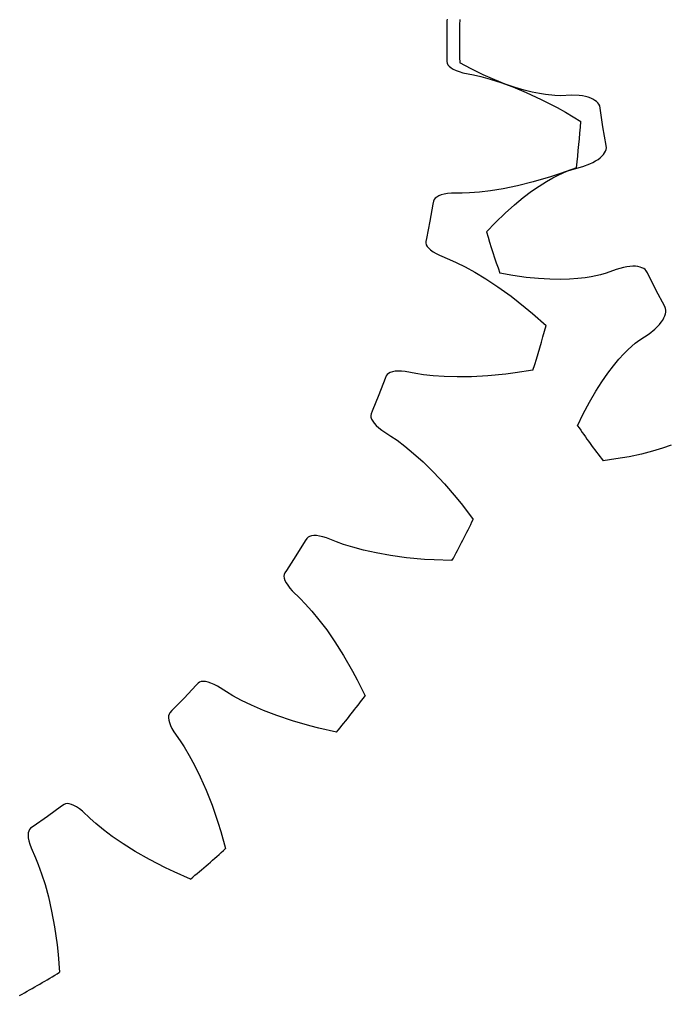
# Model space of a CAD drawing. Extents: x -22 to 22, y -8.7 to 8.7.
# Drawn here: x -9.04 to -3.82, y -7.67 to 0.17 of the extents above; entities that cross this region are included whole.
import ezdxf

# ---------------------------------------------------------------- set-up
doc = ezdxf.new("R2010")
doc.units = 0
doc.header["$MEASUREMENT"] = 0
for name, color, linetype in [('layer0', 7, 'CONTINUOUS'), ('layer1', 7, 'CONTINUOUS'), ('layer2', 7, 'CONTINUOUS'), ('layer3', 7, 'CONTINUOUS')]:
    doc.layers.add(name, color=color, linetype=linetype)

msp = doc.modelspace()

# ---------------------------------------------------------------- linework, layer by layer
at = {"layer": 'layer0'}
for p, q in [((-5.599, 0.1775), (-5.6017, 0.1649)), ((-5.6017, 0.1649), (-5.6013, 0.1408)), ((-5.6013, 0.1408), (-5.6, 0)), ((-5.6, 0), (-5.6013, -0.1408)), ((-5.6013, -0.1408), (-5.6017, -0.1649)), ((-5.6017, -0.1649), (-5.599, -0.1775)), ((-5.599, -0.1775), (-5.5924, -0.1899)), ((-5.5924, -0.1899), (-5.582, -0.2021)), ((-5.582, -0.2021), (-5.5677, -0.2139)), ((-5.5677, -0.2139), (-5.5495, -0.225)), ((-5.5495, -0.225), (-5.5275, -0.2354)), ((-5.5275, -0.2354), (-5.5017, -0.245)), ((-5.5017, -0.245), (-5.4722, -0.2535)), ((-5.4722, -0.2535), (-5.3871, -0.2705)), ((-5.3871, -0.2705), (-5.3283, -0.284)), ((-5.3283, -0.284), (-5.2526, -0.3049)), ((-5.2526, -0.3049), (-5.1673, -0.3322)), ((-5.1673, -0.3322), (-5.0698, -0.368)), ((-5.0698, -0.368), (-4.9622, -0.4128)), ((-4.9622, -0.4128), (-4.8439, -0.4679)), ((-4.8439, -0.4679), (-4.715, -0.5345)), ((-4.715, -0.5345), (-4.6478, -0.572)), ((-4.6478, -0.572), (-4.5239, -0.646)), ((-4.5593, -1.0171), (-4.695, -1.0663)), ((-4.7681, -1.0904), (-4.9072, -1.1315)), ((-4.695, -1.0663), (-4.7681, -1.0904)), ((-5.0338, -1.1631), (-5.148, -1.1867)), ((-4.9072, -1.1315), (-5.0338, -1.1631)), ((-5.6823, -1.2527), (-5.6948, -1.2627)), ((-5.666, -1.2439), (-5.6823, -1.2527)), ((-5.6461, -1.2364), (-5.666, -1.2439)), ((-5.6225, -1.2303), (-5.6461, -1.2364)), ((-5.5954, -1.2258), (-5.6225, -1.2303)), ((-5.5648, -1.2231), (-5.5954, -1.2258)), ((-5.478, -1.2224), (-5.5648, -1.2231)), ((-5.4177, -1.2203), (-5.478, -1.2224)), ((-5.3394, -1.2142), (-5.4177, -1.2203)), ((-5.2505, -1.2034), (-5.3394, -1.2142)), ((-5.148, -1.1867), (-5.2505, -1.2034)), ((-5.7129, -1.3093), (-5.7383, -1.4478)), ((-5.7087, -1.2856), (-5.7129, -1.3093)), ((-5.7037, -1.2737), (-5.7087, -1.2856)), ((-5.6948, -1.2627), (-5.7037, -1.2737)), ((-5.7383, -1.4478), (-5.7661, -1.5858)), ((-5.7661, -1.5858), (-5.7711, -1.6094)), ((-5.7711, -1.6094), (-5.7708, -1.6222)), ((-5.7708, -1.6222), (-5.7667, -1.6357)), ((-5.7667, -1.6357), (-5.7588, -1.6496)), ((-5.7588, -1.6496), (-5.747, -1.6639)), ((-5.747, -1.6639), (-5.7313, -1.6783)), ((-5.7313, -1.6783), (-5.7117, -1.6927)), ((-5.7117, -1.6927), (-5.6881, -1.7069)), ((-5.6881, -1.7069), (-5.6607, -1.7208)), ((-5.6607, -1.7208), (-5.5804, -1.7537)), ((-5.5804, -1.7537), (-5.5252, -1.7781)), ((-5.5252, -1.7781), (-5.4548, -1.8129)), ((-5.4548, -1.8129), (-5.3763, -1.8559)), ((-5.3763, -1.8559), (-5.2873, -1.9095)), ((-5.2873, -1.9095), (-5.1901, -1.9738)), ((-5.1901, -1.9738), (-5.0843, -2.0503)), ((-5.0843, -2.0503), (-4.9704, -2.1401)), ((-4.9704, -2.1401), (-4.9115, -2.1897)), ((-4.9115, -2.1897), (-4.8038, -2.2858)), ((-6.0561, -2.6623), (-6.0704, -2.6697)), ((-6.0385, -2.6567), (-6.0561, -2.6623)), ((-6.0175, -2.6531), (-6.0385, -2.6567)), ((-5.9932, -2.6516), (-6.0175, -2.6531)), ((-5.9657, -2.6523), (-5.9932, -2.6516)), ((-5.9351, -2.6554), (-5.9657, -2.6523)), ((-5.8498, -2.6712), (-5.9351, -2.6554)), ((-5.0514, -2.666), (-5.1278, -2.6759)), ((-4.9089, -2.6434), (-5.0514, -2.666)), ((-6.0968, -2.712), (-6.148, -2.8432)), ((-6.0882, -2.6895), (-6.0968, -2.712)), ((-6.0811, -2.6789), (-6.0882, -2.6895)), ((-6.0704, -2.6697), (-6.0811, -2.6789)), ((-5.7902, -2.6805), (-5.8498, -2.6712)), ((-5.7121, -2.6893), (-5.7902, -2.6805)), ((-5.6228, -2.6956), (-5.7121, -2.6893)), ((-5.519, -2.6986), (-5.6228, -2.6956)), ((-5.4025, -2.697), (-5.519, -2.6986)), ((-5.2721, -2.6899), (-5.4025, -2.697)), ((-5.1278, -2.6759), (-5.2721, -2.6899)), ((-6.148, -2.8432), (-6.2015, -2.9735)), ((-6.2015, -2.9735), (-6.2108, -2.9957)), ((-6.2108, -2.9957), (-6.213, -3.0083)), ((-6.213, -3.0083), (-6.2115, -3.0223)), ((-6.2115, -3.0223), (-6.2064, -3.0375)), ((-6.2064, -3.0375), (-6.1975, -3.0538)), ((-6.1975, -3.0538), (-6.1848, -3.0709)), ((-6.1848, -3.0709), (-6.1682, -3.0887)), ((-6.1682, -3.0887), (-6.1478, -3.1072)), ((-6.1478, -3.1072), (-6.1235, -3.126)), ((-6.1235, -3.126), (-6.0509, -3.1735)), ((-6.0509, -3.1735), (-6.0013, -3.2079)), ((-6.0013, -3.2079), (-5.9387, -3.2554)), ((-5.9387, -3.2554), (-5.8698, -3.3125)), ((-5.8698, -3.3125), (-5.7926, -3.3819)), ((-5.7926, -3.3819), (-5.7093, -3.4635)), ((-5.7093, -3.4635), (-5.6199, -3.5586)), ((-5.6199, -3.5586), (-5.5251, -3.6684)), ((-5.5251, -3.6684), (-5.4766, -3.7282)), ((-5.4766, -3.7282), (-5.3891, -3.8429)), ((-6.7267, -3.9963), (-6.7394, -4.0168)), ((-6.7176, -3.9872), (-6.7267, -3.9963)), ((-6.7054, -3.9802), (-6.7176, -3.9872)), ((-6.69, -3.9756), (-6.7054, -3.9802)), ((-6.6716, -3.9735), (-6.69, -3.9756)), ((-6.6503, -3.9739), (-6.6716, -3.9735)), ((-6.6262, -3.977), (-6.6503, -3.9739)), ((-6.5993, -3.9829), (-6.6262, -3.977)), ((-6.5698, -3.9918), (-6.5993, -3.9829)), ((-6.489, -4.0235), (-6.5698, -3.9918)), ((-6.7394, -4.0168), (-6.8144, -4.1359)), ((-6.4323, -4.0438), (-6.489, -4.0235)), ((-6.3573, -4.0673), (-6.4323, -4.0438)), ((-6.2708, -4.0903), (-6.3573, -4.0673)), ((-6.8144, -4.1359), (-6.8916, -4.2537)), ((-6.1694, -4.1129), (-6.2708, -4.0903)), ((-6.0547, -4.1335), (-6.1694, -4.1129)), ((-5.9254, -4.1511), (-6.0547, -4.1335)), ((-5.7809, -4.1647), (-5.9254, -4.1511)), ((-5.7041, -4.1695), (-5.7809, -4.1647)), ((-5.5599, -4.1742), (-5.7041, -4.1695)), ((-6.9095, -4.2857), (-6.9107, -4.2998)), ((-6.9107, -4.2998), (-6.9085, -4.3157)), ((-6.9049, -4.2737), (-6.9095, -4.2857)), ((-6.8916, -4.2537), (-6.9049, -4.2737)), ((-6.9085, -4.3157), (-6.9028, -4.3333)), ((-6.9028, -4.3333), (-6.8936, -4.3525)), ((-6.8936, -4.3525), (-6.8807, -4.3732)), ((-6.8807, -4.3732), (-6.8642, -4.3951)), ((-6.8642, -4.3951), (-6.8439, -4.4182)), ((-6.8439, -4.4182), (-6.7815, -4.4786)), ((-6.7815, -4.4786), (-6.7394, -4.5218)), ((-6.7394, -4.5218), (-6.6869, -4.5802)), ((-6.6869, -4.5802), (-6.63, -4.6493)), ((-6.63, -4.6493), (-6.5674, -4.7321)), ((-6.5674, -4.7321), (-6.501, -4.828)), ((-6.501, -4.828), (-6.4313, -4.9383)), ((-6.4313, -4.9383), (-6.3589, -5.064)), ((-6.3589, -5.064), (-6.3226, -5.1319)), ((-7.6009, -5.1586), (-7.6172, -5.1763)), ((-7.5902, -5.1514), (-7.6009, -5.1586)), ((-7.5769, -5.1469), (-7.5902, -5.1514)), ((-7.5609, -5.1453), (-7.5769, -5.1469)), ((-7.5425, -5.1466), (-7.5609, -5.1453)), ((-7.5216, -5.1511), (-7.5425, -5.1466)), ((-7.4985, -5.1587), (-7.5216, -5.1511)), ((-7.4733, -5.1696), (-7.4985, -5.1587)), ((-7.446, -5.1839), (-7.4733, -5.1696)), ((-6.3226, -5.1319), (-6.2584, -5.2612)), ((-7.6172, -5.1763), (-7.7134, -5.2791)), ((-7.3727, -5.2303), (-7.446, -5.1839)), ((-7.3208, -5.261), (-7.3727, -5.2303)), ((-7.7134, -5.2791), (-7.8115, -5.3801)), ((-7.2516, -5.2982), (-7.3208, -5.261)), ((-7.171, -5.3373), (-7.2516, -5.2982)), ((-7.8352, -5.4082), (-7.839, -5.4218)), ((-7.8284, -5.3973), (-7.8352, -5.4082)), ((-7.8115, -5.3801), (-7.8284, -5.3973)), ((-7.0758, -5.3786), (-7.171, -5.3373)), ((-6.967, -5.4205), (-7.0758, -5.3786)), ((-7.839, -5.4218), (-7.8399, -5.4378)), ((-7.8399, -5.4378), (-7.8376, -5.4562)), ((-7.8376, -5.4562), (-7.8322, -5.4768)), ((-7.8322, -5.4768), (-7.8235, -5.4995)), ((-6.8433, -5.4623), (-6.967, -5.4205)), ((-6.7041, -5.5029), (-6.8433, -5.4623)), ((-7.8235, -5.4995), (-7.8114, -5.5242)), ((-7.8114, -5.5242), (-7.7958, -5.5508)), ((-7.7958, -5.5508), (-7.746, -5.6218)), ((-6.6295, -5.5222), (-6.7041, -5.5029)), ((-6.4888, -5.5542), (-6.6295, -5.5222)), ((-7.746, -5.6218), (-7.7128, -5.6722)), ((-7.7128, -5.6722), (-7.6724, -5.7395)), ((-7.6724, -5.7395), (-7.6295, -5.8181)), ((-7.6295, -5.8181), (-7.5837, -5.9113)), ((-7.5837, -5.9113), (-7.5367, -6.018)), ((-7.5367, -6.018), (-7.4891, -6.1395)), ((-8.6986, -6.1488), (-8.8126, -6.2315)), ((-8.6792, -6.1345), (-8.6986, -6.1488)), ((-8.6674, -6.1294), (-8.6792, -6.1345)), ((-8.6535, -6.1275), (-8.6674, -6.1294)), ((-8.6375, -6.129), (-8.6535, -6.1275)), ((-8.6196, -6.1338), (-8.6375, -6.129)), ((-8.6, -6.1421), (-8.6196, -6.1338)), ((-8.5787, -6.154), (-8.6, -6.1421)), ((-8.556, -6.1694), (-8.5787, -6.154)), ((-8.532, -6.1886), (-8.556, -6.1694)), ((-8.4687, -6.248), (-8.532, -6.1886)), ((-7.4891, -6.1395), (-7.4418, -6.2767)), ((-8.8126, -6.2315), (-8.928, -6.3121)), ((-8.4236, -6.2881), (-8.4687, -6.248)), ((-8.9629, -6.3479), (-8.9667, -6.3634)), ((-8.9565, -6.3353), (-8.9629, -6.3479)), ((-8.9478, -6.3258), (-8.9565, -6.3353)), ((-8.928, -6.3121), (-8.9478, -6.3258)), ((-8.3627, -6.3377), (-8.4236, -6.2881)), ((-8.291, -6.3913), (-8.3627, -6.3377)), ((-7.4418, -6.2767), (-7.4191, -6.3502)), ((-7.4191, -6.3502), (-7.3804, -6.4893)), ((-8.9667, -6.3634), (-8.968, -6.3819)), ((-8.968, -6.3819), (-8.9666, -6.4032)), ((-8.9666, -6.4032), (-8.9623, -6.4271)), ((-8.9623, -6.4271), (-8.9551, -6.4536)), ((-8.2052, -6.4499), (-8.291, -6.3913)), ((-8.9551, -6.4536), (-8.9449, -6.4827)), ((-8.9449, -6.4827), (-8.9094, -6.5619)), ((-8.1064, -6.5116), (-8.2052, -6.4499)), ((-8.9094, -6.5619), (-8.8864, -6.6176)), ((-7.9929, -6.576), (-8.1064, -6.5116)), ((-7.8638, -6.6423), (-7.9929, -6.576)), ((-8.8864, -6.6176), (-8.8594, -6.6914)), ((-7.7943, -6.6753), (-7.8638, -6.6423)), ((-8.8594, -6.6914), (-8.8322, -6.7767)), ((-7.6621, -6.7334), (-7.7943, -6.6753)), ((-8.8322, -6.7767), (-8.8048, -6.8769)), ((-8.8048, -6.8769), (-8.7789, -6.9905)), ((-8.7789, -6.9905), (-8.7551, -7.1188)), ((-8.7551, -7.1188), (-8.7347, -7.2624)), ((-8.7347, -7.2624), (-8.7262, -7.339)), ((-8.7262, -7.339), (-8.7146, -7.4828))]:
    msp.add_line(p, q, dxfattribs=at)
for start, end in [(353.32496, 355.76596), (342.41586, 344.85686), (331.50677, 333.94777), (320.59767, 323.03867), (309.68859, 312.12959), (298.77949, 301.22049)]:
    msp.add_arc((-13.25, 0), 8.75, start, end, dxfattribs=at)
at = {"layer": 'layer1'}
for p, q in [((-5.4053, -0.2235), (-5.4973, -0.1736)), ((-5.4053, -0.2235), (-5.4973, -0.1736)), ((-5.3081, -0.2712), (-5.4053, -0.2235)), ((-5.3081, -0.2712), (-5.4053, -0.2235)), ((-5.2159, -0.3118), (-5.3081, -0.2712)), ((-5.2159, -0.3118), (-5.3081, -0.2712)), ((-5.1313, -0.3449), (-5.2159, -0.3118)), ((-5.1313, -0.3449), (-5.2159, -0.3118)), ((-5.0516, -0.3723), (-5.1313, -0.3449)), ((-5.0516, -0.3723), (-5.1313, -0.3449)), ((-4.9802, -0.3935), (-5.0516, -0.3723)), ((-4.9802, -0.3935), (-5.0516, -0.3723)), ((-4.9147, -0.41), (-4.9802, -0.3935)), ((-4.9147, -0.41), (-4.9802, -0.3935)), ((-4.8574, -0.422), (-4.9147, -0.41)), ((-4.8574, -0.422), (-4.9147, -0.41)), ((-4.8085, -0.43), (-4.8574, -0.422)), ((-4.8085, -0.43), (-4.8574, -0.422)), ((-4.7327, -0.438), (-4.8085, -0.43)), ((-4.7327, -0.438), (-4.8085, -0.43)), ((-4.6862, -0.4388), (-4.7327, -0.438)), ((-4.6862, -0.4388), (-4.7327, -0.438)), ((-4.5984, -0.4341), (-4.6862, -0.4388)), ((-4.5984, -0.4341), (-4.6862, -0.4388)), ((-4.5385, -0.4371), (-4.5984, -0.4341)), ((-4.5385, -0.4371), (-4.5984, -0.4341)), ((-4.5117, -0.4407), (-4.5385, -0.4371)), ((-4.5117, -0.4407), (-4.5385, -0.4371)), ((-4.487, -0.4455), (-4.5117, -0.4407)), ((-4.487, -0.4455), (-4.5117, -0.4407)), ((-4.4646, -0.4516), (-4.487, -0.4455)), ((-4.4646, -0.4516), (-4.487, -0.4455)), ((-4.4444, -0.4587), (-4.4646, -0.4516)), ((-4.4444, -0.4587), (-4.4646, -0.4516)), ((-4.4264, -0.4668), (-4.4444, -0.4587)), ((-4.4264, -0.4668), (-4.4444, -0.4587)), ((-4.4108, -0.4758), (-4.4264, -0.4668)), ((-4.4108, -0.4758), (-4.4264, -0.4668)), ((-4.3975, -0.4856), (-4.4108, -0.4758)), ((-4.3975, -0.4856), (-4.4108, -0.4758)), ((-4.3865, -0.4962), (-4.3975, -0.4856)), ((-4.3865, -0.4962), (-4.3975, -0.4856)), ((-4.378, -0.5074), (-4.3865, -0.4962)), ((-4.378, -0.5074), (-4.3865, -0.4962)), ((-4.3718, -0.5191), (-4.378, -0.5074)), ((-4.3718, -0.5191), (-4.378, -0.5074)), ((-4.3671, -0.5375), (-4.3718, -0.5191)), ((-4.3671, -0.5375), (-4.3718, -0.5191)), ((-4.3458, -0.6883), (-4.3671, -0.5375)), ((-4.3458, -0.6883), (-4.3671, -0.5375)), ((-4.3194, -0.8383), (-4.3458, -0.6883)), ((-4.3194, -0.8383), (-4.3458, -0.6883)), ((-4.3205, -0.8703), (-4.3182, -0.8572)), ((-4.3205, -0.8703), (-4.3182, -0.8572)), ((-4.3182, -0.8572), (-4.3194, -0.8383)), ((-4.3182, -0.8572), (-4.3194, -0.8383)), ((-4.3856, -0.9502), (-4.3686, -0.9372)), ((-4.3856, -0.9502), (-4.3686, -0.9372)), ((-4.3686, -0.9372), (-4.354, -0.9239)), ((-4.3686, -0.9372), (-4.354, -0.9239)), ((-4.354, -0.9239), (-4.3419, -0.9105)), ((-4.354, -0.9239), (-4.342, -0.9105)), ((-4.342, -0.9105), (-4.3323, -0.897)), ((-4.3419, -0.9105), (-4.3323, -0.897)), ((-4.3323, -0.897), (-4.3252, -0.8836)), ((-4.3323, -0.897), (-4.3252, -0.8836)), ((-4.3252, -0.8836), (-4.3205, -0.8703)), ((-4.3252, -0.8836), (-4.3205, -0.8703)), ((-4.5924, -1.0307), (-4.5075, -1.0081)), ((-4.5924, -1.0307), (-4.5075, -1.0081)), ((-4.5075, -1.0081), (-4.4514, -0.9867)), ((-4.5075, -1.0081), (-4.4514, -0.9867)), ((-4.4514, -0.9867), (-4.427, -0.9751)), ((-4.4514, -0.9867), (-4.427, -0.9751)), ((-4.427, -0.9751), (-4.4051, -0.9628)), ((-4.427, -0.9751), (-4.4051, -0.9628)), ((-4.4051, -0.9628), (-4.3856, -0.9502)), ((-4.4051, -0.9628), (-4.3856, -0.9502)), ((-4.75, -1.0997), (-4.7061, -1.0769)), ((-4.75, -1.0997), (-4.7061, -1.0769)), ((-4.7061, -1.0769), (-4.6364, -1.046)), ((-4.7061, -1.0769), (-4.6364, -1.046)), ((-4.6364, -1.046), (-4.5924, -1.0307)), ((-4.6364, -1.046), (-4.5924, -1.0307)), ((-4.9194, -1.207), (-4.8581, -1.1647)), ((-4.9194, -1.207), (-4.8581, -1.1647)), ((-4.8581, -1.1647), (-4.8009, -1.1288)), ((-4.8581, -1.1647), (-4.8009, -1.1288)), ((-4.8009, -1.1288), (-4.75, -1.0997)), ((-4.8009, -1.1288), (-4.75, -1.0997)), ((-4.9868, -1.2577), (-4.9194, -1.207)), ((-4.9868, -1.2577), (-4.9194, -1.207)), ((-5.1322, -1.3823), (-5.0569, -1.3152)), ((-5.1322, -1.3823), (-5.0569, -1.3152)), ((-5.0569, -1.3152), (-4.9868, -1.2577)), ((-5.0569, -1.3152), (-4.9868, -1.2577)), ((-5.2098, -1.4578), (-5.1322, -1.3823)), ((-5.2098, -1.4578), (-5.1322, -1.3823)), ((-5.2819, -1.5336), (-5.2098, -1.4578)), ((-5.2818, -1.5336), (-5.2098, -1.4578)), ((-5.0717, -1.8829), (-5.1746, -1.8639)), ((-5.0717, -1.8829), (-5.1745, -1.8639)), ((-4.3657, -1.879), (-4.4403, -1.8949)), ((-4.3657, -1.879), (-4.4403, -1.8949)), ((-4.3212, -1.8655), (-4.3657, -1.879)), ((-4.3212, -1.8655), (-4.3657, -1.879)), ((-4.2391, -1.8339), (-4.3212, -1.8655)), ((-4.2392, -1.8339), (-4.3212, -1.8655)), ((-4.1813, -1.8182), (-4.2392, -1.8339)), ((-4.1813, -1.8182), (-4.2391, -1.8339)), ((-4.1547, -1.8133), (-4.1813, -1.8182)), ((-4.1547, -1.8133), (-4.1813, -1.8182)), ((-4.1297, -1.8103), (-4.1547, -1.8133)), ((-4.1298, -1.8103), (-4.1547, -1.8133)), ((-4.1065, -1.8091), (-4.1298, -1.8103)), ((-4.1065, -1.8091), (-4.1297, -1.8103)), ((-4.0851, -1.8096), (-4.1065, -1.8091)), ((-4.0851, -1.8096), (-4.1065, -1.8091)), ((-4.0655, -1.8118), (-4.0851, -1.8096)), ((-4.0656, -1.8118), (-4.0851, -1.8096)), ((-4.0479, -1.8155), (-4.0656, -1.8118)), ((-4.0479, -1.8155), (-4.0655, -1.8118)), ((-4.0322, -1.8208), (-4.0479, -1.8155)), ((-4.0322, -1.8208), (-4.0479, -1.8155)), ((-4.0185, -1.8274), (-4.0322, -1.8208)), ((-4.0185, -1.8274), (-4.0322, -1.8208)), ((-4.0069, -1.8354), (-4.0185, -1.8274)), ((-4.0069, -1.8354), (-4.0185, -1.8274)), ((-3.9974, -1.8447), (-4.0069, -1.8354)), ((-3.9974, -1.8447), (-4.0069, -1.8354)), ((-3.9872, -1.8607), (-3.9974, -1.8447)), ((-3.9872, -1.8607), (-3.9974, -1.8447)), ((-3.9204, -1.9976), (-3.9872, -1.8607)), ((-3.9204, -1.9976), (-3.9872, -1.8607)), ((-4.9645, -1.8983), (-5.0717, -1.8829)), ((-4.9645, -1.8983), (-5.0717, -1.8829)), ((-4.8642, -1.9084), (-4.9645, -1.8983)), ((-4.8642, -1.9084), (-4.9645, -1.8983)), ((-4.7736, -1.9137), (-4.8642, -1.9084)), ((-4.7736, -1.9137), (-4.8642, -1.9084)), ((-4.6893, -1.9151), (-4.7736, -1.9137)), ((-4.6893, -1.9151), (-4.7736, -1.9137)), ((-4.6149, -1.9132), (-4.6893, -1.9151)), ((-4.6149, -1.9132), (-4.6893, -1.9151)), ((-4.5475, -1.9087), (-4.6149, -1.9132)), ((-4.5475, -1.9087), (-4.6149, -1.9132)), ((-4.4892, -1.9023), (-4.5475, -1.9087)), ((-4.4892, -1.9023), (-4.5475, -1.9087)), ((-4.4403, -1.8949), (-4.4892, -1.9023)), ((-4.4403, -1.8949), (-4.4892, -1.9023)), ((-3.8489, -2.1321), (-3.9204, -1.9976)), ((-3.849, -2.1321), (-3.9204, -1.9976)), ((-3.842, -2.1497), (-3.849, -2.1321)), ((-3.842, -2.1497), (-3.8489, -2.1321)), ((-3.8481, -2.2077), (-3.8431, -2.1919)), ((-3.8481, -2.2077), (-3.8431, -2.1919)), ((-3.8431, -2.1919), (-3.8404, -2.1769)), ((-3.8431, -2.1919), (-3.8405, -2.1769)), ((-3.8401, -2.1628), (-3.842, -2.1497)), ((-3.8401, -2.1628), (-3.842, -2.1497)), ((-3.8405, -2.1769), (-3.8401, -2.1628)), ((-3.8404, -2.1769), (-3.8401, -2.1628)), ((-3.892, -2.277), (-3.8773, -2.2589)), ((-3.892, -2.277), (-3.8774, -2.2589)), ((-3.8774, -2.2589), (-3.8652, -2.2413)), ((-3.8773, -2.2589), (-3.8652, -2.2413)), ((-3.8652, -2.2413), (-3.8554, -2.2242)), ((-3.8652, -2.2413), (-3.8554, -2.2242)), ((-3.8554, -2.2242), (-3.8481, -2.2077)), ((-3.8554, -2.2242), (-3.8481, -2.2077)), ((-4.0491, -2.3994), (-3.9753, -2.3516)), ((-4.0491, -2.3994), (-3.9753, -2.3516)), ((-3.9753, -2.3516), (-3.9286, -2.314)), ((-3.9753, -2.3516), (-3.9286, -2.314)), ((-3.9286, -2.314), (-3.9091, -2.2954)), ((-3.9286, -2.314), (-3.9091, -2.2954)), ((-3.9091, -2.2954), (-3.892, -2.277)), ((-3.9091, -2.2954), (-3.892, -2.277)), ((-4.143, -2.4785), (-4.0862, -2.4275)), ((-4.1429, -2.4785), (-4.0862, -2.4275)), ((-4.0862, -2.4275), (-4.0491, -2.3994)), ((-4.0862, -2.4275), (-4.0491, -2.3994)), ((-4.1777, -2.5137), (-4.1429, -2.4785)), ((-4.1777, -2.5137), (-4.143, -2.4785)), ((-4.2604, -2.609), (-4.2171, -2.5571)), ((-4.2604, -2.609), (-4.2171, -2.5571)), ((-4.2171, -2.5571), (-4.1777, -2.5137)), ((-4.2171, -2.5571), (-4.1777, -2.5137)), ((-4.3057, -2.6681), (-4.2604, -2.609)), ((-4.3057, -2.6681), (-4.2604, -2.609)), ((-4.403, -2.8135), (-4.3541, -2.7371)), ((-4.403, -2.8135), (-4.3541, -2.7371)), ((-4.3541, -2.7371), (-4.3057, -2.6681)), ((-4.3541, -2.7371), (-4.3057, -2.6681)), ((-4.4538, -2.9006), (-4.403, -2.8135)), ((-4.4538, -2.9006), (-4.403, -2.8135)), ((-4.5044, -2.9964), (-4.4538, -2.9006)), ((-4.5044, -2.9964), (-4.4538, -2.9006)), ((-4.5494, -3.0907), (-4.5044, -2.9964)), ((-4.5494, -3.0907), (-4.5044, -2.9964)), ((-3.868, -3.2704), (-3.9486, -3.2952)), ((-3.868, -3.2704), (-3.9486, -3.2952)), ((-3.7978, -3.2457), (-3.868, -3.2704)), ((-3.7978, -3.2457), (-3.868, -3.2704)), ((-4.2416, -3.358), (-4.3453, -3.3717)), ((-4.2416, -3.358), (-4.3453, -3.3717)), ((-4.1349, -3.3395), (-4.2416, -3.358)), ((-4.1349, -3.3395), (-4.2416, -3.358)), ((-4.0364, -3.3181), (-4.1349, -3.3395)), ((-4.0364, -3.3181), (-4.1349, -3.3395)), ((-3.9486, -3.2952), (-4.0364, -3.3181)), ((-3.9486, -3.2952), (-4.0364, -3.3181))]:
    msp.add_line(p, q, dxfattribs=at)
for start, end in [(178.19098, 181.80902), (178.19098, 181.80902), (196.19097, 199.80902), (196.19097, 199.80902), (214.19098, 217.80903), (214.19098, 217.80903)]:
    msp.add_arc((0, 0), 5.5, start, end, dxfattribs=at)
at = {"layer": 'layer2'}
for p, q in [((-5.599, 0.1775), (-5.6017, 0.1649)), ((-5.6017, 0.1649), (-5.6013, 0.1408)), ((-5.6013, 0.1408), (-5.6, 0)), ((-5.6, 0), (-5.6013, -0.1408)), ((-5.6013, -0.1408), (-5.6017, -0.1649)), ((-5.6017, -0.1649), (-5.599, -0.1775)), ((-5.599, -0.1775), (-5.5924, -0.1899)), ((-5.5924, -0.1899), (-5.582, -0.2021)), ((-5.582, -0.2021), (-5.5677, -0.2139)), ((-5.5677, -0.2139), (-5.5495, -0.225)), ((-5.5495, -0.225), (-5.5275, -0.2354)), ((-5.5275, -0.2354), (-5.5017, -0.245)), ((-5.5017, -0.245), (-5.4722, -0.2535)), ((-5.4722, -0.2535), (-5.3871, -0.2705)), ((-5.3871, -0.2705), (-5.3283, -0.284)), ((-5.3283, -0.284), (-5.2526, -0.3049)), ((-5.2526, -0.3049), (-5.1673, -0.3322)), ((-5.1673, -0.3322), (-5.0698, -0.368)), ((-5.0698, -0.368), (-4.9622, -0.4128)), ((-4.9622, -0.4128), (-4.8439, -0.4679)), ((-4.8439, -0.4679), (-4.715, -0.5345)), ((-4.715, -0.5345), (-4.6478, -0.572)), ((-4.6478, -0.572), (-4.5239, -0.646)), ((-4.5593, -1.0171), (-4.695, -1.0663)), ((-4.7681, -1.0904), (-4.9072, -1.1315)), ((-4.695, -1.0663), (-4.7681, -1.0904)), ((-5.0338, -1.1631), (-5.148, -1.1867)), ((-4.9072, -1.1315), (-5.0338, -1.1631)), ((-5.6823, -1.2527), (-5.6948, -1.2627)), ((-5.666, -1.2439), (-5.6823, -1.2527)), ((-5.6461, -1.2364), (-5.666, -1.2439)), ((-5.6225, -1.2303), (-5.6461, -1.2364)), ((-5.5954, -1.2258), (-5.6225, -1.2303)), ((-5.5648, -1.2231), (-5.5954, -1.2258)), ((-5.478, -1.2224), (-5.5648, -1.2231)), ((-5.4177, -1.2203), (-5.478, -1.2224)), ((-5.3394, -1.2142), (-5.4177, -1.2203)), ((-5.2505, -1.2034), (-5.3394, -1.2142)), ((-5.148, -1.1867), (-5.2505, -1.2034)), ((-5.7129, -1.3093), (-5.7383, -1.4478)), ((-5.7087, -1.2856), (-5.7129, -1.3093)), ((-5.7037, -1.2737), (-5.7087, -1.2856)), ((-5.6948, -1.2627), (-5.7037, -1.2737)), ((-5.7383, -1.4478), (-5.7661, -1.5858)), ((-5.7661, -1.5858), (-5.7711, -1.6094)), ((-5.7711, -1.6094), (-5.7708, -1.6222)), ((-5.7708, -1.6222), (-5.7667, -1.6357)), ((-5.7667, -1.6357), (-5.7588, -1.6496)), ((-5.7588, -1.6496), (-5.747, -1.6639)), ((-5.747, -1.6639), (-5.7313, -1.6783)), ((-5.7313, -1.6783), (-5.7117, -1.6927)), ((-5.7117, -1.6927), (-5.6881, -1.7069)), ((-5.6881, -1.7069), (-5.6607, -1.7208)), ((-5.6607, -1.7208), (-5.5804, -1.7537)), ((-5.5804, -1.7537), (-5.5252, -1.7781)), ((-5.5252, -1.7781), (-5.4548, -1.8129)), ((-5.4548, -1.8129), (-5.3763, -1.8559)), ((-5.3763, -1.8559), (-5.2873, -1.9095)), ((-5.2873, -1.9095), (-5.1901, -1.9738)), ((-5.1901, -1.9738), (-5.0843, -2.0503)), ((-5.0843, -2.0503), (-4.9704, -2.1401)), ((-4.9704, -2.1401), (-4.9115, -2.1897)), ((-4.9115, -2.1897), (-4.8038, -2.2858)), ((-6.0561, -2.6623), (-6.0704, -2.6697)), ((-6.0385, -2.6567), (-6.0561, -2.6623)), ((-6.0175, -2.6531), (-6.0385, -2.6567)), ((-5.9932, -2.6516), (-6.0175, -2.6531)), ((-5.9657, -2.6523), (-5.9932, -2.6516)), ((-5.9351, -2.6554), (-5.9657, -2.6523)), ((-5.8498, -2.6712), (-5.9351, -2.6554)), ((-5.0514, -2.666), (-5.1278, -2.6759)), ((-4.9089, -2.6434), (-5.0514, -2.666)), ((-6.0968, -2.712), (-6.148, -2.8432)), ((-6.0882, -2.6895), (-6.0968, -2.712)), ((-6.0811, -2.6789), (-6.0882, -2.6895)), ((-6.0704, -2.6697), (-6.0811, -2.6789)), ((-5.7902, -2.6805), (-5.8498, -2.6712)), ((-5.7121, -2.6893), (-5.7902, -2.6805)), ((-5.6228, -2.6956), (-5.7121, -2.6893)), ((-5.519, -2.6986), (-5.6228, -2.6956)), ((-5.4025, -2.697), (-5.519, -2.6986)), ((-5.2721, -2.6899), (-5.4025, -2.697)), ((-5.1278, -2.6759), (-5.2721, -2.6899)), ((-6.148, -2.8432), (-6.2015, -2.9735)), ((-6.2015, -2.9735), (-6.2108, -2.9957)), ((-6.2108, -2.9957), (-6.213, -3.0083)), ((-6.213, -3.0083), (-6.2115, -3.0223)), ((-6.2115, -3.0223), (-6.2064, -3.0375)), ((-6.2064, -3.0375), (-6.1975, -3.0538)), ((-6.1975, -3.0538), (-6.1848, -3.0709)), ((-6.1848, -3.0709), (-6.1682, -3.0887)), ((-6.1682, -3.0887), (-6.1478, -3.1072)), ((-6.1478, -3.1072), (-6.1235, -3.126)), ((-6.1235, -3.126), (-6.0509, -3.1735)), ((-6.0509, -3.1735), (-6.0013, -3.2079)), ((-6.0013, -3.2079), (-5.9387, -3.2554)), ((-5.9387, -3.2554), (-5.8698, -3.3125)), ((-5.8698, -3.3125), (-5.7926, -3.3819)), ((-5.7926, -3.3819), (-5.7093, -3.4635)), ((-5.7093, -3.4635), (-5.6199, -3.5586)), ((-5.6199, -3.5586), (-5.5251, -3.6684)), ((-5.5251, -3.6684), (-5.4766, -3.7282)), ((-5.4766, -3.7282), (-5.3891, -3.8429)), ((-6.7267, -3.9963), (-6.7394, -4.0168)), ((-6.7176, -3.9872), (-6.7267, -3.9963)), ((-6.7054, -3.9802), (-6.7176, -3.9872)), ((-6.69, -3.9756), (-6.7054, -3.9802)), ((-6.6716, -3.9735), (-6.69, -3.9756)), ((-6.6503, -3.9739), (-6.6716, -3.9735)), ((-6.6262, -3.977), (-6.6503, -3.9739)), ((-6.5993, -3.9829), (-6.6262, -3.977)), ((-6.5698, -3.9918), (-6.5993, -3.9829)), ((-6.489, -4.0235), (-6.5698, -3.9918)), ((-6.7394, -4.0168), (-6.8144, -4.1359)), ((-6.4323, -4.0438), (-6.489, -4.0235)), ((-6.3573, -4.0673), (-6.4323, -4.0438)), ((-6.2708, -4.0903), (-6.3573, -4.0673)), ((-6.8144, -4.1359), (-6.8916, -4.2537)), ((-6.1694, -4.1129), (-6.2708, -4.0903)), ((-6.0547, -4.1335), (-6.1694, -4.1129)), ((-5.9254, -4.1511), (-6.0547, -4.1335)), ((-5.7809, -4.1647), (-5.9254, -4.1511)), ((-5.7041, -4.1695), (-5.7809, -4.1647)), ((-5.5599, -4.1742), (-5.7041, -4.1695)), ((-6.9095, -4.2857), (-6.9107, -4.2998)), ((-6.9107, -4.2998), (-6.9085, -4.3157)), ((-6.9049, -4.2737), (-6.9095, -4.2857)), ((-6.8916, -4.2537), (-6.9049, -4.2737)), ((-6.9085, -4.3157), (-6.9028, -4.3333)), ((-6.9028, -4.3333), (-6.8936, -4.3525)), ((-6.8936, -4.3525), (-6.8807, -4.3732)), ((-6.8807, -4.3732), (-6.8642, -4.3951)), ((-6.8642, -4.3951), (-6.8439, -4.4182)), ((-6.8439, -4.4182), (-6.7815, -4.4786)), ((-6.7815, -4.4786), (-6.7394, -4.5218)), ((-6.7394, -4.5218), (-6.6869, -4.5802)), ((-6.6869, -4.5802), (-6.63, -4.6493)), ((-6.63, -4.6493), (-6.5674, -4.7321)), ((-6.5674, -4.7321), (-6.501, -4.828)), ((-6.501, -4.828), (-6.4313, -4.9383)), ((-6.4313, -4.9383), (-6.3589, -5.064)), ((-6.3589, -5.064), (-6.3226, -5.1319)), ((-7.6009, -5.1586), (-7.6172, -5.1763)), ((-7.5902, -5.1514), (-7.6009, -5.1586)), ((-7.5769, -5.1469), (-7.5902, -5.1514)), ((-7.5609, -5.1453), (-7.5769, -5.1469)), ((-7.5425, -5.1466), (-7.5609, -5.1453)), ((-7.5216, -5.1511), (-7.5425, -5.1466)), ((-7.4985, -5.1587), (-7.5216, -5.1511)), ((-7.4733, -5.1696), (-7.4985, -5.1587)), ((-7.446, -5.1839), (-7.4733, -5.1696)), ((-6.3226, -5.1319), (-6.2584, -5.2612)), ((-7.6172, -5.1763), (-7.7134, -5.2791)), ((-7.3727, -5.2303), (-7.446, -5.1839)), ((-7.3208, -5.261), (-7.3727, -5.2303)), ((-7.7134, -5.2791), (-7.8115, -5.3801)), ((-7.2516, -5.2982), (-7.3208, -5.261)), ((-7.171, -5.3373), (-7.2516, -5.2982)), ((-7.8352, -5.4082), (-7.839, -5.4218)), ((-7.8284, -5.3973), (-7.8352, -5.4082)), ((-7.8115, -5.3801), (-7.8284, -5.3973)), ((-7.0758, -5.3786), (-7.171, -5.3373)), ((-6.967, -5.4205), (-7.0758, -5.3786)), ((-7.839, -5.4218), (-7.8399, -5.4378)), ((-7.8399, -5.4378), (-7.8376, -5.4562)), ((-7.8376, -5.4562), (-7.8322, -5.4768)), ((-7.8322, -5.4768), (-7.8235, -5.4995)), ((-6.8433, -5.4623), (-6.967, -5.4205)), ((-6.7041, -5.5029), (-6.8433, -5.4623)), ((-7.8235, -5.4995), (-7.8114, -5.5242)), ((-7.8114, -5.5242), (-7.7958, -5.5508)), ((-7.7958, -5.5508), (-7.746, -5.6218)), ((-6.6295, -5.5222), (-6.7041, -5.5029)), ((-6.4888, -5.5542), (-6.6295, -5.5222)), ((-7.746, -5.6218), (-7.7128, -5.6722)), ((-7.7128, -5.6722), (-7.6724, -5.7395)), ((-7.6724, -5.7395), (-7.6295, -5.8181)), ((-7.6295, -5.8181), (-7.5837, -5.9113)), ((-7.5837, -5.9113), (-7.5367, -6.018)), ((-7.5367, -6.018), (-7.4891, -6.1395)), ((-8.6986, -6.1488), (-8.8126, -6.2315)), ((-8.6792, -6.1345), (-8.6986, -6.1488)), ((-8.6674, -6.1294), (-8.6792, -6.1345)), ((-8.6535, -6.1275), (-8.6674, -6.1294)), ((-8.6375, -6.129), (-8.6535, -6.1275)), ((-8.6196, -6.1338), (-8.6375, -6.129)), ((-8.6, -6.1421), (-8.6196, -6.1338)), ((-8.5787, -6.154), (-8.6, -6.1421)), ((-8.556, -6.1694), (-8.5787, -6.154)), ((-8.532, -6.1886), (-8.556, -6.1694)), ((-8.4687, -6.248), (-8.532, -6.1886)), ((-7.4891, -6.1395), (-7.4418, -6.2767)), ((-8.8126, -6.2315), (-8.928, -6.3121)), ((-8.4236, -6.2881), (-8.4687, -6.248)), ((-8.9629, -6.3479), (-8.9667, -6.3634)), ((-8.9565, -6.3353), (-8.9629, -6.3479)), ((-8.9478, -6.3258), (-8.9565, -6.3353)), ((-8.928, -6.3121), (-8.9478, -6.3258)), ((-8.3627, -6.3377), (-8.4236, -6.2881)), ((-8.291, -6.3913), (-8.3627, -6.3377)), ((-7.4418, -6.2767), (-7.4191, -6.3502)), ((-7.4191, -6.3502), (-7.3804, -6.4893)), ((-8.9667, -6.3634), (-8.968, -6.3819)), ((-8.968, -6.3819), (-8.9666, -6.4032)), ((-8.9666, -6.4032), (-8.9623, -6.4271)), ((-8.9623, -6.4271), (-8.9551, -6.4536)), ((-8.2052, -6.4499), (-8.291, -6.3913)), ((-8.9551, -6.4536), (-8.9449, -6.4827)), ((-8.9449, -6.4827), (-8.9094, -6.5619)), ((-8.1064, -6.5116), (-8.2052, -6.4499)), ((-8.9094, -6.5619), (-8.8864, -6.6176)), ((-7.9929, -6.576), (-8.1064, -6.5116)), ((-7.8638, -6.6423), (-7.9929, -6.576)), ((-8.8864, -6.6176), (-8.8594, -6.6914)), ((-7.7943, -6.6753), (-7.8638, -6.6423)), ((-8.8594, -6.6914), (-8.8322, -6.7767)), ((-7.6621, -6.7334), (-7.7943, -6.6753)), ((-8.8322, -6.7767), (-8.8048, -6.8769)), ((-8.8048, -6.8769), (-8.7789, -6.9905)), ((-8.7789, -6.9905), (-8.7551, -7.1188)), ((-8.7551, -7.1188), (-8.7347, -7.2624)), ((-8.7347, -7.2624), (-8.7262, -7.339)), ((-8.7262, -7.339), (-8.7146, -7.4828))]:
    msp.add_line(p, q, dxfattribs=at)
for start, end in [(353.32496, 355.76596), (342.41586, 344.85686), (331.50677, 333.94777), (320.59767, 323.03867), (309.68859, 312.12959), (298.77949, 301.22049)]:
    msp.add_arc((-13.25, 0), 8.75, start, end, dxfattribs=at)
at = {"layer": 'layer3'}
for p, q in [((-5.4053, -0.2235), (-5.4973, -0.1736)), ((-5.4053, -0.2235), (-5.4973, -0.1736)), ((-5.3081, -0.2712), (-5.4053, -0.2235)), ((-5.3081, -0.2712), (-5.4053, -0.2235)), ((-5.2159, -0.3118), (-5.3081, -0.2712)), ((-5.2159, -0.3118), (-5.3081, -0.2712)), ((-5.1313, -0.3449), (-5.2159, -0.3118)), ((-5.1313, -0.3449), (-5.2159, -0.3118)), ((-5.0516, -0.3723), (-5.1313, -0.3449)), ((-5.0516, -0.3723), (-5.1313, -0.3449)), ((-4.9802, -0.3935), (-5.0516, -0.3723)), ((-4.9802, -0.3935), (-5.0516, -0.3723)), ((-4.9147, -0.41), (-4.9802, -0.3935)), ((-4.9147, -0.41), (-4.9802, -0.3935)), ((-4.8574, -0.422), (-4.9147, -0.41)), ((-4.8574, -0.422), (-4.9147, -0.41)), ((-4.8085, -0.43), (-4.8574, -0.422)), ((-4.8085, -0.43), (-4.8574, -0.422)), ((-4.7327, -0.438), (-4.8085, -0.43)), ((-4.7327, -0.438), (-4.8085, -0.43)), ((-4.6862, -0.4388), (-4.7327, -0.438)), ((-4.6862, -0.4388), (-4.7327, -0.438)), ((-4.5984, -0.4341), (-4.6862, -0.4388)), ((-4.5984, -0.4341), (-4.6862, -0.4388)), ((-4.5385, -0.4371), (-4.5984, -0.4341)), ((-4.5385, -0.4371), (-4.5984, -0.4341)), ((-4.5117, -0.4407), (-4.5385, -0.4371)), ((-4.5117, -0.4407), (-4.5385, -0.4371)), ((-4.487, -0.4455), (-4.5117, -0.4407)), ((-4.487, -0.4455), (-4.5117, -0.4407)), ((-4.4646, -0.4516), (-4.487, -0.4455)), ((-4.4646, -0.4516), (-4.487, -0.4455)), ((-4.4444, -0.4587), (-4.4646, -0.4516)), ((-4.4444, -0.4587), (-4.4646, -0.4516)), ((-4.4264, -0.4668), (-4.4444, -0.4587)), ((-4.4264, -0.4668), (-4.4444, -0.4587)), ((-4.4108, -0.4758), (-4.4264, -0.4668)), ((-4.4108, -0.4758), (-4.4264, -0.4668)), ((-4.3975, -0.4856), (-4.4108, -0.4758)), ((-4.3975, -0.4856), (-4.4108, -0.4758)), ((-4.3865, -0.4962), (-4.3975, -0.4856)), ((-4.3865, -0.4962), (-4.3975, -0.4856)), ((-4.378, -0.5074), (-4.3865, -0.4962)), ((-4.378, -0.5074), (-4.3865, -0.4962)), ((-4.3718, -0.5191), (-4.378, -0.5074)), ((-4.3718, -0.5191), (-4.378, -0.5074)), ((-4.3671, -0.5375), (-4.3718, -0.5191)), ((-4.3671, -0.5375), (-4.3718, -0.5191)), ((-4.3458, -0.6883), (-4.3671, -0.5375)), ((-4.3458, -0.6883), (-4.3671, -0.5375)), ((-4.3194, -0.8383), (-4.3458, -0.6883)), ((-4.3194, -0.8383), (-4.3458, -0.6883)), ((-4.3205, -0.8703), (-4.3182, -0.8572)), ((-4.3205, -0.8703), (-4.3182, -0.8572)), ((-4.3182, -0.8572), (-4.3194, -0.8383)), ((-4.3182, -0.8572), (-4.3194, -0.8383)), ((-4.3856, -0.9502), (-4.3686, -0.9372)), ((-4.3856, -0.9502), (-4.3686, -0.9372)), ((-4.3686, -0.9372), (-4.354, -0.9239)), ((-4.3686, -0.9372), (-4.354, -0.9239)), ((-4.354, -0.9239), (-4.3419, -0.9105)), ((-4.354, -0.9239), (-4.342, -0.9105)), ((-4.342, -0.9105), (-4.3323, -0.897)), ((-4.3419, -0.9105), (-4.3323, -0.897)), ((-4.3323, -0.897), (-4.3252, -0.8836)), ((-4.3323, -0.897), (-4.3252, -0.8836)), ((-4.3252, -0.8836), (-4.3205, -0.8703)), ((-4.3252, -0.8836), (-4.3205, -0.8703)), ((-4.5924, -1.0307), (-4.5075, -1.0081)), ((-4.5924, -1.0307), (-4.5075, -1.0081)), ((-4.5075, -1.0081), (-4.4514, -0.9867)), ((-4.5075, -1.0081), (-4.4514, -0.9867)), ((-4.4514, -0.9867), (-4.427, -0.9751)), ((-4.4514, -0.9867), (-4.427, -0.9751)), ((-4.427, -0.9751), (-4.4051, -0.9628)), ((-4.427, -0.9751), (-4.4051, -0.9628)), ((-4.4051, -0.9628), (-4.3856, -0.9502)), ((-4.4051, -0.9628), (-4.3856, -0.9502)), ((-4.75, -1.0997), (-4.7061, -1.0769)), ((-4.75, -1.0997), (-4.7061, -1.0769)), ((-4.7061, -1.0769), (-4.6364, -1.046)), ((-4.7061, -1.0769), (-4.6364, -1.046)), ((-4.6364, -1.046), (-4.5924, -1.0307)), ((-4.6364, -1.046), (-4.5924, -1.0307)), ((-4.9194, -1.207), (-4.8581, -1.1647)), ((-4.9194, -1.207), (-4.8581, -1.1647)), ((-4.8581, -1.1647), (-4.8009, -1.1288)), ((-4.8581, -1.1647), (-4.8009, -1.1288)), ((-4.8009, -1.1288), (-4.75, -1.0997)), ((-4.8009, -1.1288), (-4.75, -1.0997)), ((-4.9868, -1.2577), (-4.9194, -1.207)), ((-4.9868, -1.2577), (-4.9194, -1.207)), ((-5.1322, -1.3823), (-5.0569, -1.3152)), ((-5.1322, -1.3823), (-5.0569, -1.3152)), ((-5.0569, -1.3152), (-4.9868, -1.2577)), ((-5.0569, -1.3152), (-4.9868, -1.2577)), ((-5.2098, -1.4578), (-5.1322, -1.3823)), ((-5.2098, -1.4578), (-5.1322, -1.3823)), ((-5.2819, -1.5336), (-5.2098, -1.4578)), ((-5.2818, -1.5336), (-5.2098, -1.4578)), ((-5.0717, -1.8829), (-5.1746, -1.8639)), ((-5.0717, -1.8829), (-5.1745, -1.8639)), ((-4.3657, -1.879), (-4.4403, -1.8949)), ((-4.3657, -1.879), (-4.4403, -1.8949)), ((-4.3212, -1.8655), (-4.3657, -1.879)), ((-4.3212, -1.8655), (-4.3657, -1.879)), ((-4.2391, -1.8339), (-4.3212, -1.8655)), ((-4.2392, -1.8339), (-4.3212, -1.8655)), ((-4.1813, -1.8182), (-4.2392, -1.8339)), ((-4.1813, -1.8182), (-4.2391, -1.8339)), ((-4.1547, -1.8133), (-4.1813, -1.8182)), ((-4.1547, -1.8133), (-4.1813, -1.8182)), ((-4.1297, -1.8103), (-4.1547, -1.8133)), ((-4.1298, -1.8103), (-4.1547, -1.8133)), ((-4.1065, -1.8091), (-4.1298, -1.8103)), ((-4.1065, -1.8091), (-4.1297, -1.8103)), ((-4.0851, -1.8096), (-4.1065, -1.8091)), ((-4.0851, -1.8096), (-4.1065, -1.8091)), ((-4.0655, -1.8118), (-4.0851, -1.8096)), ((-4.0656, -1.8118), (-4.0851, -1.8096)), ((-4.0479, -1.8155), (-4.0656, -1.8118)), ((-4.0479, -1.8155), (-4.0655, -1.8118)), ((-4.0322, -1.8208), (-4.0479, -1.8155)), ((-4.0322, -1.8208), (-4.0479, -1.8155)), ((-4.0185, -1.8274), (-4.0322, -1.8208)), ((-4.0185, -1.8274), (-4.0322, -1.8208)), ((-4.0069, -1.8354), (-4.0185, -1.8274)), ((-4.0069, -1.8354), (-4.0185, -1.8274)), ((-3.9974, -1.8447), (-4.0069, -1.8354)), ((-3.9974, -1.8447), (-4.0069, -1.8354)), ((-3.9872, -1.8607), (-3.9974, -1.8447)), ((-3.9872, -1.8607), (-3.9974, -1.8447)), ((-3.9204, -1.9976), (-3.9872, -1.8607)), ((-3.9204, -1.9976), (-3.9872, -1.8607)), ((-4.9645, -1.8983), (-5.0717, -1.8829)), ((-4.9645, -1.8983), (-5.0717, -1.8829)), ((-4.8642, -1.9084), (-4.9645, -1.8983)), ((-4.8642, -1.9084), (-4.9645, -1.8983)), ((-4.7736, -1.9137), (-4.8642, -1.9084)), ((-4.7736, -1.9137), (-4.8642, -1.9084)), ((-4.6893, -1.9151), (-4.7736, -1.9137)), ((-4.6893, -1.9151), (-4.7736, -1.9137)), ((-4.6149, -1.9132), (-4.6893, -1.9151)), ((-4.6149, -1.9132), (-4.6893, -1.9151)), ((-4.5475, -1.9087), (-4.6149, -1.9132)), ((-4.5475, -1.9087), (-4.6149, -1.9132)), ((-4.4892, -1.9023), (-4.5475, -1.9087)), ((-4.4892, -1.9023), (-4.5475, -1.9087)), ((-4.4403, -1.8949), (-4.4892, -1.9023)), ((-4.4403, -1.8949), (-4.4892, -1.9023)), ((-3.8489, -2.1321), (-3.9204, -1.9976)), ((-3.849, -2.1321), (-3.9204, -1.9976)), ((-3.842, -2.1497), (-3.849, -2.1321)), ((-3.842, -2.1497), (-3.8489, -2.1321)), ((-3.8481, -2.2077), (-3.8431, -2.1919)), ((-3.8481, -2.2077), (-3.8431, -2.1919)), ((-3.8431, -2.1919), (-3.8404, -2.1769)), ((-3.8431, -2.1919), (-3.8405, -2.1769)), ((-3.8401, -2.1628), (-3.842, -2.1497)), ((-3.8401, -2.1628), (-3.842, -2.1497)), ((-3.8405, -2.1769), (-3.8401, -2.1628)), ((-3.8404, -2.1769), (-3.8401, -2.1628)), ((-3.892, -2.277), (-3.8773, -2.2589)), ((-3.892, -2.277), (-3.8774, -2.2589)), ((-3.8774, -2.2589), (-3.8652, -2.2413)), ((-3.8773, -2.2589), (-3.8652, -2.2413)), ((-3.8652, -2.2413), (-3.8554, -2.2242)), ((-3.8652, -2.2413), (-3.8554, -2.2242)), ((-3.8554, -2.2242), (-3.8481, -2.2077)), ((-3.8554, -2.2242), (-3.8481, -2.2077)), ((-4.0491, -2.3994), (-3.9753, -2.3516)), ((-4.0491, -2.3994), (-3.9753, -2.3516)), ((-3.9753, -2.3516), (-3.9286, -2.314)), ((-3.9753, -2.3516), (-3.9286, -2.314)), ((-3.9286, -2.314), (-3.9091, -2.2954)), ((-3.9286, -2.314), (-3.9091, -2.2954)), ((-3.9091, -2.2954), (-3.892, -2.277)), ((-3.9091, -2.2954), (-3.892, -2.277)), ((-4.143, -2.4785), (-4.0862, -2.4275)), ((-4.1429, -2.4785), (-4.0862, -2.4275)), ((-4.0862, -2.4275), (-4.0491, -2.3994)), ((-4.0862, -2.4275), (-4.0491, -2.3994)), ((-4.1777, -2.5137), (-4.1429, -2.4785)), ((-4.1777, -2.5137), (-4.143, -2.4785)), ((-4.2604, -2.609), (-4.2171, -2.5571)), ((-4.2604, -2.609), (-4.2171, -2.5571)), ((-4.2171, -2.5571), (-4.1777, -2.5137)), ((-4.2171, -2.5571), (-4.1777, -2.5137)), ((-4.3057, -2.6681), (-4.2604, -2.609)), ((-4.3057, -2.6681), (-4.2604, -2.609)), ((-4.403, -2.8135), (-4.3541, -2.7371)), ((-4.403, -2.8135), (-4.3541, -2.7371)), ((-4.3541, -2.7371), (-4.3057, -2.6681)), ((-4.3541, -2.7371), (-4.3057, -2.6681)), ((-4.4538, -2.9006), (-4.403, -2.8135)), ((-4.4538, -2.9006), (-4.403, -2.8135)), ((-4.5044, -2.9964), (-4.4538, -2.9006)), ((-4.5044, -2.9964), (-4.4538, -2.9006)), ((-4.5494, -3.0907), (-4.5044, -2.9964)), ((-4.5494, -3.0907), (-4.5044, -2.9964)), ((-3.868, -3.2704), (-3.9486, -3.2952)), ((-3.868, -3.2704), (-3.9486, -3.2952)), ((-3.7978, -3.2457), (-3.868, -3.2704)), ((-3.7978, -3.2457), (-3.868, -3.2704)), ((-4.2416, -3.358), (-4.3453, -3.3717)), ((-4.2416, -3.358), (-4.3453, -3.3717)), ((-4.1349, -3.3395), (-4.2416, -3.358)), ((-4.1349, -3.3395), (-4.2416, -3.358)), ((-4.0364, -3.3181), (-4.1349, -3.3395)), ((-4.0364, -3.3181), (-4.1349, -3.3395)), ((-3.9486, -3.2952), (-4.0364, -3.3181)), ((-3.9486, -3.2952), (-4.0364, -3.3181))]:
    msp.add_line(p, q, dxfattribs=at)
for start, end in [(178.19098, 181.80902), (178.19098, 181.80902), (196.19097, 199.80902), (196.19097, 199.80902), (214.19098, 217.80903), (214.19098, 217.80903)]:
    msp.add_arc((0, 0), 5.5, start, end, dxfattribs=at)

doc.saveas('drawing.dxf')
